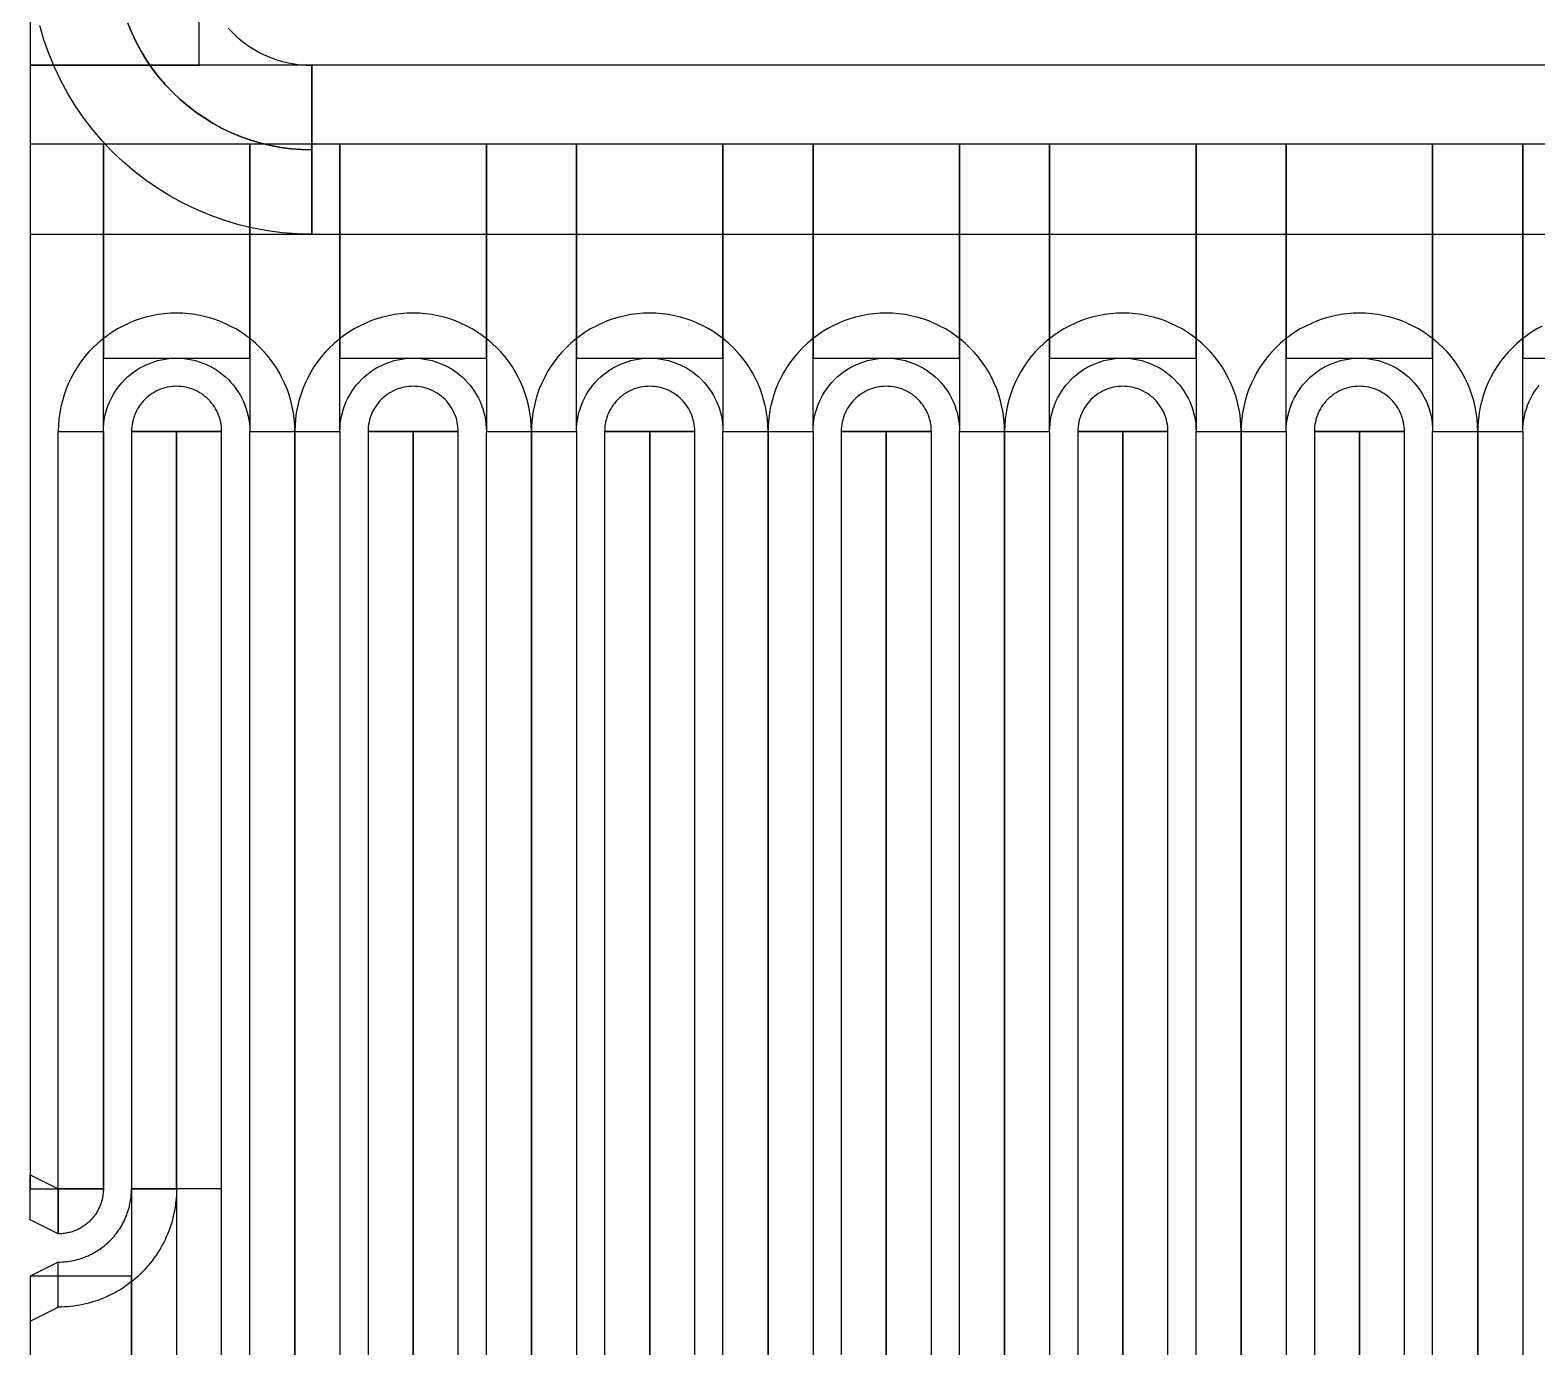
# Model space of a CAD drawing. Extents: x -21939 to 21943, y -23600 to 16600.
# Drawn here: x -538 to -270.5, y -21467.6 to -21233.8 of the extents above; entities that cross this region are included whole.
import ezdxf

# ---------------------------------------------------------------- set-up
doc = ezdxf.new("R2010")
doc.units = 0

# ---------------------------------------------------------------- blocks, each defined once
blk = doc.blocks.new('QTUNE1')
for points in [[(2812, 3030), (2809.38, 3030.07), (2806.77, 3030.27), (2804.18, 3030.62), (2801.6, 3031.09), (2799.06, 3031.7), (2796.55, 3032.45), (2794.08, 3033.32), (2791.66, 3034.32), (2789.3, 3035.45), (2787, 3036.7), (2784.77, 3038.07), (2782.61, 3039.55), (2780.53, 3041.14), (2778.54, 3042.84), (2776.64, 3044.64), (2774.84, 3046.54), (2773.14, 3048.53), (2771.55, 3050.61), (2770.07, 3052.77), (2768.7, 3055), (2767.45, 3057.3), (2766.32, 3059.66), (2765.32, 3062.08), (2764.45, 3064.55), (2763.7, 3067.06)], [(2779.32, 3067.46), (2780.03, 3065.76), (2780.81, 3064.11), (2781.69, 3062.5), (2782.65, 3060.94), (2783.68, 3059.43), (2784.8, 3057.97), (2785.99, 3056.58), (2787.25, 3055.25), (2788.58, 3053.99), (2789.97, 3052.8), (2791.43, 3051.68), (2792.94, 3050.65), (2794.5, 3049.69), (2796.11, 3048.81), (2797.76, 3048.03), (2799.46, 3047.32), (2801.18, 3046.71), (2802.94, 3046.19), (2804.72, 3045.76), (2806.52, 3045.43), (2808.34, 3045.19), (2810.17, 3045.05), (2812, 3045), (2812, 3030)], [(2812, 3045), (2810.17, 3045.05), (2808.34, 3045.19), (2806.52, 3045.43), (2804.72, 3045.76), (2802.94, 3046.19), (2801.18, 3046.71), (2799.46, 3047.32), (2797.76, 3048.03), (2796.11, 3048.81), (2794.5, 3049.69), (2792.94, 3050.65), (2791.43, 3051.68), (2789.97, 3052.8), (2788.58, 3053.99), (2787.25, 3055.25), (2785.99, 3056.58), (2784.8, 3057.97), (2783.68, 3059.43), (2782.65, 3060.94), (2781.69, 3062.5), (2780.81, 3064.11), (2780.03, 3065.76), (2779.32, 3067.46)], [(2797.14, 3066.62), (2797.86, 3065.86), (2798.62, 3065.14), (2799.41, 3064.46), (2800.24, 3063.82), (2801.11, 3063.23), (2802, 3062.68), (2802.92, 3062.18), (2803.87, 3061.73), (2804.83, 3061.33), (2805.82, 3060.98), (2806.82, 3060.68), (2807.84, 3060.44), (2808.87, 3060.25), (2809.91, 3060.11), (2810.95, 3060.03), (2812, 3060), (2812, 3045)], [(2762, 3060), (2792, 3060), (2792, 3080), (2762, 3080), (2762, 3060)], [(2762, 3030), (2812, 3030), (2812, 3060), (2762, 3060), (2762, 3030)], [(3150, 3060), (2812, 3060), (2812, 3030), (3150, 3030), (3150, 3060)], [(2775, 2860.5), (2775, 3046), (2762, 3046), (2762, 2860.5), (2775, 2860.5)], [(2801, 3008), (2801, 3046), (2775, 3046), (2775, 3008), (2801, 3008)], [(2817, 2995), (2817, 3046), (2801, 3046), (2801, 2995), (2817, 2995)], [(2843, 3046), (2817, 3046), (2817, 3008), (2843, 3008), (2843, 3046)], [(2859, 2995), (2859, 3046), (2843, 3046), (2843, 2995), (2859, 2995)], [(2885, 3046), (2859, 3046), (2859, 3008), (2885, 3008), (2885, 3046)], [(2901, 2995), (2901, 3046), (2885, 3046), (2885, 2995), (2901, 2995)], [(2927, 3046), (2901, 3046), (2901, 3008), (2927, 3008), (2927, 3046)], [(2943, 2995), (2943, 3046), (2927, 3046), (2927, 2995), (2943, 2995)], [(2969, 3046), (2943, 3046), (2943, 3008), (2969, 3008), (2969, 3046)], [(2985, 2995), (2985, 3046), (2969, 3046), (2969, 2995), (2985, 2995)], [(3011, 3046), (2985, 3046), (2985, 3008), (3011, 3008), (3011, 3046)], [(3027, 2995), (3027, 3046), (3011, 3046), (3011, 2995), (3027, 2995)], [(3053, 3046), (3027, 3046), (3027, 3008), (3053, 3008), (3053, 3046)], [(2809, 2995), (2808.97, 2996.1), (2808.88, 2997.2), (2808.74, 2998.29), (2808.54, 2999.37), (2808.28, 3000.44), (2807.97, 3001.49), (2807.61, 3002.53), (2807.18, 3003.54), (2806.71, 3004.53), (2806.19, 3005.5), (2805.61, 3006.44), (2804.99, 3007.34), (2804.32, 3008.22), (2803.61, 3009.05), (2802.85, 3009.85), (2802.05, 3010.61), (2801.22, 3011.32), (2800.34, 3011.99), (2799.44, 3012.61), (2798.5, 3013.19), (2797.53, 3013.71), (2796.54, 3014.18), (2795.53, 3014.61), (2794.49, 3014.97), (2793.44, 3015.28), (2792.37, 3015.54), (2791.29, 3015.74), (2790.2, 3015.88), (2789.1, 3015.97), (2788, 3016), (2786.9, 3015.97), (2785.8, 3015.88), (2784.71, 3015.74), (2783.63, 3015.54), (2782.56, 3015.28), (2781.51, 3014.97), (2780.47, 3014.61), (2779.46, 3014.18), (2778.47, 3013.71), (2777.5, 3013.19), (2776.56, 3012.61), (2775.66, 3011.99), (2774.78, 3011.32), (2773.95, 3010.61), (2773.15, 3009.85), (2772.39, 3009.05), (2771.68, 3008.22), (2771.01, 3007.34), (2770.39, 3006.44), (2769.81, 3005.5), (2769.29, 3004.53), (2768.82, 3003.54), (2768.39, 3002.53), (2768.03, 3001.49), (2767.72, 3000.44), (2767.46, 2999.37), (2767.26, 2998.29), (2767.12, 2997.2), (2767.03, 2996.1), (2767, 2995), (2775, 2995), (2775.02, 2995.68), (2775.07, 2996.36), (2775.16, 2997.03), (2775.28, 2997.7), (2775.44, 2998.36), (2775.64, 2999.02), (2775.86, 2999.66), (2776.12, 3000.29), (2776.42, 3000.9), (2776.74, 3001.5), (2777.1, 3002.08), (2777.48, 3002.64), (2777.9, 3003.18), (2778.34, 3003.7), (2778.81, 3004.19), (2779.3, 3004.66), (2779.82, 3005.1), (2780.36, 3005.52), (2780.92, 3005.9), (2781.5, 3006.26), (2782.1, 3006.58), (2782.71, 3006.88), (2783.34, 3007.14), (2783.98, 3007.36), (2784.64, 3007.56), (2785.3, 3007.72), (2785.97, 3007.84), (2786.64, 3007.93), (2787.32, 3007.98), (2788, 3008), (2788.68, 3007.98), (2789.36, 3007.93), (2790.03, 3007.84), (2790.7, 3007.72), (2791.36, 3007.56), (2792.02, 3007.36), (2792.66, 3007.14), (2793.29, 3006.88), (2793.9, 3006.58), (2794.5, 3006.26), (2795.08, 3005.9), (2795.64, 3005.52), (2796.18, 3005.1), (2796.7, 3004.66), (2797.19, 3004.19), (2797.66, 3003.7), (2798.1, 3003.18), (2798.52, 3002.64), (2798.9, 3002.08), (2799.26, 3001.5), (2799.58, 3000.9), (2799.88, 3000.29), (2800.14, 2999.66), (2800.36, 2999.02), (2800.56, 2998.36), (2800.72, 2997.7), (2800.84, 2997.03), (2800.93, 2996.36), (2800.98, 2995.68), (2801, 2995), (2809, 2995)], [(2851, 2995), (2850.97, 2996.1), (2850.88, 2997.2), (2850.74, 2998.29), (2850.54, 2999.37), (2850.28, 3000.44), (2849.97, 3001.49), (2849.61, 3002.53), (2849.18, 3003.54), (2848.71, 3004.53), (2848.19, 3005.5), (2847.61, 3006.44), (2846.99, 3007.34), (2846.32, 3008.22), (2845.61, 3009.05), (2844.85, 3009.85), (2844.05, 3010.61), (2843.22, 3011.32), (2842.34, 3011.99), (2841.44, 3012.61), (2840.5, 3013.19), (2839.53, 3013.71), (2838.54, 3014.18), (2837.53, 3014.61), (2836.49, 3014.97), (2835.44, 3015.28), (2834.37, 3015.54), (2833.29, 3015.74), (2832.2, 3015.88), (2831.1, 3015.97), (2830, 3016), (2828.9, 3015.97), (2827.8, 3015.88), (2826.71, 3015.74), (2825.63, 3015.54), (2824.56, 3015.28), (2823.51, 3014.97), (2822.47, 3014.61), (2821.46, 3014.18), (2820.47, 3013.71), (2819.5, 3013.19), (2818.56, 3012.61), (2817.66, 3011.99), (2816.78, 3011.32), (2815.95, 3010.61), (2815.15, 3009.85), (2814.39, 3009.05), (2813.68, 3008.22), (2813.01, 3007.34), (2812.39, 3006.44), (2811.81, 3005.5), (2811.29, 3004.53), (2810.82, 3003.54), (2810.39, 3002.53), (2810.03, 3001.49), (2809.72, 3000.44), (2809.46, 2999.37), (2809.26, 2998.29), (2809.12, 2997.2), (2809.03, 2996.1), (2809, 2995), (2817, 2995), (2817.02, 2995.68), (2817.07, 2996.36), (2817.16, 2997.03), (2817.28, 2997.7), (2817.44, 2998.36), (2817.64, 2999.02), (2817.86, 2999.66), (2818.12, 3000.29), (2818.42, 3000.9), (2818.74, 3001.5), (2819.1, 3002.08), (2819.48, 3002.64), (2819.9, 3003.18), (2820.34, 3003.7), (2820.81, 3004.19), (2821.3, 3004.66), (2821.82, 3005.1), (2822.36, 3005.52), (2822.92, 3005.9), (2823.5, 3006.26), (2824.1, 3006.58), (2824.71, 3006.88), (2825.34, 3007.14), (2825.98, 3007.36), (2826.64, 3007.56), (2827.3, 3007.72), (2827.97, 3007.84), (2828.64, 3007.93), (2829.32, 3007.98), (2830, 3008), (2830.68, 3007.98), (2831.36, 3007.93), (2832.03, 3007.84), (2832.7, 3007.72), (2833.36, 3007.56), (2834.02, 3007.36), (2834.66, 3007.14), (2835.29, 3006.88), (2835.9, 3006.58), (2836.5, 3006.26), (2837.08, 3005.9), (2837.64, 3005.52), (2838.18, 3005.1), (2838.7, 3004.66), (2839.19, 3004.19), (2839.66, 3003.7), (2840.1, 3003.18), (2840.52, 3002.64), (2840.9, 3002.08), (2841.26, 3001.5), (2841.58, 3000.9), (2841.88, 3000.29), (2842.14, 2999.66), (2842.36, 2999.02), (2842.56, 2998.36), (2842.72, 2997.7), (2842.84, 2997.03), (2842.93, 2996.36), (2842.98, 2995.68), (2843, 2995), (2851, 2995)], [(2893, 2995), (2892.97, 2996.1), (2892.88, 2997.2), (2892.74, 2998.29), (2892.54, 2999.37), (2892.28, 3000.44), (2891.97, 3001.49), (2891.61, 3002.53), (2891.18, 3003.54), (2890.71, 3004.53), (2890.19, 3005.5), (2889.61, 3006.44), (2888.99, 3007.34), (2888.32, 3008.22), (2887.61, 3009.05), (2886.85, 3009.85), (2886.05, 3010.61), (2885.22, 3011.32), (2884.34, 3011.99), (2883.44, 3012.61), (2882.5, 3013.19), (2881.53, 3013.71), (2880.54, 3014.18), (2879.53, 3014.61), (2878.49, 3014.97), (2877.44, 3015.28), (2876.37, 3015.54), (2875.29, 3015.74), (2874.2, 3015.88), (2873.1, 3015.97), (2872, 3016), (2870.9, 3015.97), (2869.8, 3015.88), (2868.71, 3015.74), (2867.63, 3015.54), (2866.56, 3015.28), (2865.51, 3014.97), (2864.47, 3014.61), (2863.46, 3014.18), (2862.47, 3013.71), (2861.5, 3013.19), (2860.56, 3012.61), (2859.66, 3011.99), (2858.78, 3011.32), (2857.95, 3010.61), (2857.15, 3009.85), (2856.39, 3009.05), (2855.68, 3008.22), (2855.01, 3007.34), (2854.39, 3006.44), (2853.81, 3005.5), (2853.29, 3004.53), (2852.82, 3003.54), (2852.39, 3002.53), (2852.03, 3001.49), (2851.72, 3000.44), (2851.46, 2999.37), (2851.26, 2998.29), (2851.12, 2997.2), (2851.03, 2996.1), (2851, 2995), (2859, 2995), (2859.02, 2995.68), (2859.07, 2996.36), (2859.16, 2997.03), (2859.28, 2997.7), (2859.44, 2998.36), (2859.64, 2999.02), (2859.86, 2999.66), (2860.12, 3000.29), (2860.42, 3000.9), (2860.74, 3001.5), (2861.1, 3002.08), (2861.48, 3002.64), (2861.9, 3003.18), (2862.34, 3003.7), (2862.81, 3004.19), (2863.3, 3004.66), (2863.82, 3005.1), (2864.36, 3005.52), (2864.92, 3005.9), (2865.5, 3006.26), (2866.1, 3006.58), (2866.71, 3006.88), (2867.34, 3007.14), (2867.98, 3007.36), (2868.64, 3007.56), (2869.3, 3007.72), (2869.97, 3007.84), (2870.64, 3007.93), (2871.32, 3007.98), (2872, 3008), (2872.68, 3007.98), (2873.36, 3007.93), (2874.03, 3007.84), (2874.7, 3007.72), (2875.36, 3007.56), (2876.02, 3007.36), (2876.66, 3007.14), (2877.29, 3006.88), (2877.9, 3006.58), (2878.5, 3006.26), (2879.08, 3005.9), (2879.64, 3005.52), (2880.18, 3005.1), (2880.7, 3004.66), (2881.19, 3004.19), (2881.66, 3003.7), (2882.1, 3003.18), (2882.52, 3002.64), (2882.9, 3002.08), (2883.26, 3001.5), (2883.58, 3000.9), (2883.88, 3000.29), (2884.14, 2999.66), (2884.36, 2999.02), (2884.56, 2998.36), (2884.72, 2997.7), (2884.84, 2997.03), (2884.93, 2996.36), (2884.98, 2995.68), (2885, 2995), (2893, 2995)], [(2935, 2995), (2934.97, 2996.1), (2934.88, 2997.2), (2934.74, 2998.29), (2934.54, 2999.37), (2934.28, 3000.44), (2933.97, 3001.49), (2933.61, 3002.53), (2933.18, 3003.54), (2932.71, 3004.53), (2932.19, 3005.5), (2931.61, 3006.44), (2930.99, 3007.34), (2930.32, 3008.22), (2929.61, 3009.05), (2928.85, 3009.85), (2928.05, 3010.61), (2927.22, 3011.32), (2926.34, 3011.99), (2925.44, 3012.61), (2924.5, 3013.19), (2923.53, 3013.71), (2922.54, 3014.18), (2921.53, 3014.61), (2920.49, 3014.97), (2919.44, 3015.28), (2918.37, 3015.54), (2917.29, 3015.74), (2916.2, 3015.88), (2915.1, 3015.97), (2914, 3016), (2912.9, 3015.97), (2911.8, 3015.88), (2910.71, 3015.74), (2909.63, 3015.54), (2908.56, 3015.28), (2907.51, 3014.97), (2906.47, 3014.61), (2905.46, 3014.18), (2904.47, 3013.71), (2903.5, 3013.19), (2902.56, 3012.61), (2901.66, 3011.99), (2900.78, 3011.32), (2899.95, 3010.61), (2899.15, 3009.85), (2898.39, 3009.05), (2897.68, 3008.22), (2897.01, 3007.34), (2896.39, 3006.44), (2895.81, 3005.5), (2895.29, 3004.53), (2894.82, 3003.54), (2894.39, 3002.53), (2894.03, 3001.49), (2893.72, 3000.44), (2893.46, 2999.37), (2893.26, 2998.29), (2893.12, 2997.2), (2893.03, 2996.1), (2893, 2995), (2901, 2995), (2901.02, 2995.68), (2901.07, 2996.36), (2901.16, 2997.03), (2901.28, 2997.7), (2901.44, 2998.36), (2901.64, 2999.02), (2901.86, 2999.66), (2902.12, 3000.29), (2902.42, 3000.9), (2902.74, 3001.5), (2903.1, 3002.08), (2903.48, 3002.64), (2903.9, 3003.18), (2904.34, 3003.7), (2904.81, 3004.19), (2905.3, 3004.66), (2905.82, 3005.1), (2906.36, 3005.52), (2906.92, 3005.9), (2907.5, 3006.26), (2908.1, 3006.58), (2908.71, 3006.88), (2909.34, 3007.14), (2909.98, 3007.36), (2910.64, 3007.56), (2911.3, 3007.72), (2911.97, 3007.84), (2912.64, 3007.93), (2913.32, 3007.98), (2914, 3008), (2914.68, 3007.98), (2915.36, 3007.93), (2916.03, 3007.84), (2916.7, 3007.72), (2917.36, 3007.56), (2918.02, 3007.36), (2918.66, 3007.14), (2919.29, 3006.88), (2919.9, 3006.58), (2920.5, 3006.26), (2921.08, 3005.9), (2921.64, 3005.52), (2922.18, 3005.1), (2922.7, 3004.66), (2923.19, 3004.19), (2923.66, 3003.7), (2924.1, 3003.18), (2924.52, 3002.64), (2924.9, 3002.08), (2925.26, 3001.5), (2925.58, 3000.9), (2925.88, 3000.29), (2926.14, 2999.66), (2926.36, 2999.02), (2926.56, 2998.36), (2926.72, 2997.7), (2926.84, 2997.03), (2926.93, 2996.36), (2926.98, 2995.68), (2927, 2995), (2935, 2995)], [(2977, 2995), (2976.97, 2996.1), (2976.88, 2997.2), (2976.74, 2998.29), (2976.54, 2999.37), (2976.28, 3000.44), (2975.97, 3001.49), (2975.61, 3002.53), (2975.18, 3003.54), (2974.71, 3004.53), (2974.19, 3005.5), (2973.61, 3006.44), (2972.99, 3007.34), (2972.32, 3008.22), (2971.61, 3009.05), (2970.85, 3009.85), (2970.05, 3010.61), (2969.22, 3011.32), (2968.34, 3011.99), (2967.44, 3012.61), (2966.5, 3013.19), (2965.53, 3013.71), (2964.54, 3014.18), (2963.53, 3014.61), (2962.49, 3014.97), (2961.44, 3015.28), (2960.37, 3015.54), (2959.29, 3015.74), (2958.2, 3015.88), (2957.1, 3015.97), (2956, 3016), (2954.9, 3015.97), (2953.8, 3015.88), (2952.71, 3015.74), (2951.63, 3015.54), (2950.56, 3015.28), (2949.51, 3014.97), (2948.47, 3014.61), (2947.46, 3014.18), (2946.47, 3013.71), (2945.5, 3013.19), (2944.56, 3012.61), (2943.66, 3011.99), (2942.78, 3011.32), (2941.95, 3010.61), (2941.15, 3009.85), (2940.39, 3009.05), (2939.68, 3008.22), (2939.01, 3007.34), (2938.39, 3006.44), (2937.81, 3005.5), (2937.29, 3004.53), (2936.82, 3003.54), (2936.39, 3002.53), (2936.03, 3001.49), (2935.72, 3000.44), (2935.46, 2999.37), (2935.26, 2998.29), (2935.12, 2997.2), (2935.03, 2996.1), (2935, 2995), (2943, 2995), (2943.02, 2995.68), (2943.07, 2996.36), (2943.16, 2997.03), (2943.28, 2997.7), (2943.44, 2998.36), (2943.64, 2999.02), (2943.86, 2999.66), (2944.12, 3000.29), (2944.42, 3000.9), (2944.74, 3001.5), (2945.1, 3002.08), (2945.48, 3002.64), (2945.9, 3003.18), (2946.34, 3003.7), (2946.81, 3004.19), (2947.3, 3004.66), (2947.82, 3005.1), (2948.36, 3005.52), (2948.92, 3005.9), (2949.5, 3006.26), (2950.1, 3006.58), (2950.71, 3006.88), (2951.34, 3007.14), (2951.98, 3007.36), (2952.64, 3007.56), (2953.3, 3007.72), (2953.97, 3007.84), (2954.64, 3007.93), (2955.32, 3007.98), (2956, 3008), (2956.68, 3007.98), (2957.36, 3007.93), (2958.03, 3007.84), (2958.7, 3007.72), (2959.36, 3007.56), (2960.02, 3007.36), (2960.66, 3007.14), (2961.29, 3006.88), (2961.9, 3006.58), (2962.5, 3006.26), (2963.08, 3005.9), (2963.64, 3005.52), (2964.18, 3005.1), (2964.7, 3004.66), (2965.19, 3004.19), (2965.66, 3003.7), (2966.1, 3003.18), (2966.52, 3002.64), (2966.9, 3002.08), (2967.26, 3001.5), (2967.58, 3000.9), (2967.88, 3000.29), (2968.14, 2999.66), (2968.36, 2999.02), (2968.56, 2998.36), (2968.72, 2997.7), (2968.84, 2997.03), (2968.93, 2996.36), (2968.98, 2995.68), (2969, 2995), (2977, 2995)], [(3019, 2995), (3018.97, 2996.1), (3018.88, 2997.2), (3018.74, 2998.29), (3018.54, 2999.37), (3018.28, 3000.44), (3017.97, 3001.49), (3017.61, 3002.53), (3017.18, 3003.54), (3016.71, 3004.53), (3016.19, 3005.5), (3015.61, 3006.44), (3014.99, 3007.34), (3014.32, 3008.22), (3013.61, 3009.05), (3012.85, 3009.85), (3012.05, 3010.61), (3011.22, 3011.32), (3010.34, 3011.99), (3009.44, 3012.61), (3008.5, 3013.19), (3007.53, 3013.71), (3006.54, 3014.18), (3005.53, 3014.61), (3004.49, 3014.97), (3003.44, 3015.28), (3002.37, 3015.54), (3001.29, 3015.74), (3000.2, 3015.88), (2999.1, 3015.97), (2998, 3016), (2996.9, 3015.97), (2995.8, 3015.88), (2994.71, 3015.74), (2993.63, 3015.54), (2992.56, 3015.28), (2991.51, 3014.97), (2990.47, 3014.61), (2989.46, 3014.18), (2988.47, 3013.71), (2987.5, 3013.19), (2986.56, 3012.61), (2985.66, 3011.99), (2984.78, 3011.32), (2983.95, 3010.61), (2983.15, 3009.85), (2982.39, 3009.05), (2981.68, 3008.22), (2981.01, 3007.34), (2980.39, 3006.44), (2979.81, 3005.5), (2979.29, 3004.53), (2978.82, 3003.54), (2978.39, 3002.53), (2978.03, 3001.49), (2977.72, 3000.44), (2977.46, 2999.37), (2977.26, 2998.29), (2977.12, 2997.2), (2977.03, 2996.1), (2977, 2995), (2985, 2995), (2985.02, 2995.68), (2985.07, 2996.36), (2985.16, 2997.03), (2985.28, 2997.7), (2985.44, 2998.36), (2985.64, 2999.02), (2985.86, 2999.66), (2986.12, 3000.29), (2986.42, 3000.9), (2986.74, 3001.5), (2987.1, 3002.08), (2987.48, 3002.64), (2987.9, 3003.18), (2988.34, 3003.7), (2988.81, 3004.19), (2989.3, 3004.66), (2989.82, 3005.1), (2990.36, 3005.52), (2990.92, 3005.9), (2991.5, 3006.26), (2992.1, 3006.58), (2992.71, 3006.88), (2993.34, 3007.14), (2993.98, 3007.36), (2994.64, 3007.56), (2995.3, 3007.72), (2995.97, 3007.84), (2996.64, 3007.93), (2997.32, 3007.98), (2998, 3008), (2998.68, 3007.98), (2999.36, 3007.93), (3000.03, 3007.84), (3000.7, 3007.72), (3001.36, 3007.56), (3002.02, 3007.36), (3002.66, 3007.14), (3003.29, 3006.88), (3003.9, 3006.58), (3004.5, 3006.26), (3005.08, 3005.9), (3005.64, 3005.52), (3006.18, 3005.1), (3006.7, 3004.66), (3007.19, 3004.19), (3007.66, 3003.7), (3008.1, 3003.18), (3008.52, 3002.64), (3008.9, 3002.08), (3009.26, 3001.5), (3009.58, 3000.9), (3009.88, 3000.29), (3010.14, 2999.66), (3010.36, 2999.02), (3010.56, 2998.36), (3010.72, 2997.7), (3010.84, 2997.03), (3010.93, 2996.36), (3010.98, 2995.68), (3011, 2995), (3019, 2995)], [(3030.47, 3013.71), (3029.5, 3013.19), (3028.56, 3012.61), (3027.66, 3011.99), (3026.78, 3011.32), (3025.95, 3010.61), (3025.15, 3009.85), (3024.39, 3009.05), (3023.68, 3008.22), (3023.01, 3007.34), (3022.39, 3006.44), (3021.81, 3005.5), (3021.29, 3004.53), (3020.82, 3003.54), (3020.39, 3002.53), (3020.03, 3001.49), (3019.72, 3000.44), (3019.46, 2999.37), (3019.26, 2998.29), (3019.12, 2997.2), (3019.03, 2996.1), (3019, 2995), (3027, 2995), (3027.02, 2995.68), (3027.07, 2996.36), (3027.16, 2997.03), (3027.28, 2997.7), (3027.44, 2998.36), (3027.64, 2999.02), (3027.86, 2999.66), (3028.12, 3000.29), (3028.42, 3000.9), (3028.74, 3001.5), (3029.1, 3002.08), (3029.48, 3002.64), (3029.9, 3003.18)], [(2796, 2995), (2795.99, 2995.42), (2795.96, 2995.84), (2795.9, 2996.25), (2795.83, 2996.66), (2795.73, 2997.07), (2795.61, 2997.47), (2795.47, 2997.87), (2795.31, 2998.25), (2795.13, 2998.63), (2794.93, 2999), (2794.71, 2999.36), (2794.47, 2999.7), (2794.22, 3000.03), (2793.95, 3000.35), (2793.66, 3000.66), (2793.35, 3000.95), (2793.03, 3001.22), (2792.7, 3001.47), (2792.36, 3001.71), (2792, 3001.93), (2791.63, 3002.13), (2791.25, 3002.31), (2790.87, 3002.47), (2790.47, 3002.61), (2790.07, 3002.73), (2789.66, 3002.83), (2789.25, 3002.9), (2788.84, 3002.96), (2788.42, 3002.99), (2788, 3003), (2787.58, 3002.99), (2787.16, 3002.96), (2786.75, 3002.9), (2786.34, 3002.83), (2785.93, 3002.73), (2785.53, 3002.61), (2785.13, 3002.47), (2784.75, 3002.31), (2784.37, 3002.13), (2784, 3001.93), (2783.64, 3001.71), (2783.3, 3001.47), (2782.97, 3001.22), (2782.65, 3000.95), (2782.34, 3000.66), (2782.05, 3000.35), (2781.78, 3000.03), (2781.53, 2999.7), (2781.29, 2999.36), (2781.07, 2999), (2780.87, 2998.63), (2780.69, 2998.25), (2780.53, 2997.87), (2780.39, 2997.47), (2780.27, 2997.07), (2780.17, 2996.66), (2780.1, 2996.25), (2780.04, 2995.84), (2780.01, 2995.42), (2780, 2995), (2788, 2995), (2788, 2995), (2788, 2995), (2788, 2995), (2788, 2995), (2788, 2995), (2788, 2995), (2788, 2995), (2788, 2995), (2788, 2995), (2788, 2995), (2788, 2995), (2788, 2995), (2788, 2995), (2788, 2995), (2788, 2995), (2788, 2995), (2788, 2995), (2788, 2995), (2788, 2995), (2788, 2995), (2788, 2995), (2788, 2995), (2788, 2995), (2788, 2995), (2788, 2995), (2788, 2995), (2788, 2995), (2788, 2995), (2788, 2995), (2788, 2995), (2788, 2995), (2788, 2995), (2788, 2995), (2788, 2995), (2788, 2995), (2788, 2995), (2788, 2995), (2788, 2995), (2788, 2995), (2788, 2995), (2788, 2995), (2788, 2995), (2788, 2995), (2788, 2995), (2788, 2995), (2788, 2995), (2788, 2995), (2788, 2995), (2788, 2995), (2788, 2995), (2788, 2995), (2788, 2995), (2788, 2995), (2788, 2995), (2788, 2995), (2788, 2995), (2788, 2995), (2788, 2995), (2788, 2995), (2788, 2995), (2796, 2995)], [(2838, 2995), (2837.99, 2995.42), (2837.96, 2995.84), (2837.9, 2996.25), (2837.83, 2996.66), (2837.73, 2997.07), (2837.61, 2997.47), (2837.47, 2997.87), (2837.31, 2998.25), (2837.13, 2998.63), (2836.93, 2999), (2836.71, 2999.36), (2836.47, 2999.7), (2836.22, 3000.03), (2835.95, 3000.35), (2835.66, 3000.66), (2835.35, 3000.95), (2835.03, 3001.22), (2834.7, 3001.47), (2834.36, 3001.71), (2834, 3001.93), (2833.63, 3002.13), (2833.25, 3002.31), (2832.87, 3002.47), (2832.47, 3002.61), (2832.07, 3002.73), (2831.66, 3002.83), (2831.25, 3002.9), (2830.84, 3002.96), (2830.42, 3002.99), (2830, 3003), (2829.58, 3002.99), (2829.16, 3002.96), (2828.75, 3002.9), (2828.34, 3002.83), (2827.93, 3002.73), (2827.53, 3002.61), (2827.13, 3002.47), (2826.75, 3002.31), (2826.37, 3002.13), (2826, 3001.93), (2825.64, 3001.71), (2825.3, 3001.47), (2824.97, 3001.22), (2824.65, 3000.95), (2824.34, 3000.66), (2824.05, 3000.35), (2823.78, 3000.03), (2823.53, 2999.7), (2823.29, 2999.36), (2823.07, 2999), (2822.87, 2998.63), (2822.69, 2998.25), (2822.53, 2997.87), (2822.39, 2997.47), (2822.27, 2997.07), (2822.17, 2996.66), (2822.1, 2996.25), (2822.04, 2995.84), (2822.01, 2995.42), (2822, 2995), (2830, 2995), (2830, 2995), (2830, 2995), (2830, 2995), (2830, 2995), (2830, 2995), (2830, 2995), (2830, 2995), (2830, 2995), (2830, 2995), (2830, 2995), (2830, 2995), (2830, 2995), (2830, 2995), (2830, 2995), (2830, 2995), (2830, 2995), (2830, 2995), (2830, 2995), (2830, 2995), (2830, 2995), (2830, 2995), (2830, 2995), (2830, 2995), (2830, 2995), (2830, 2995), (2830, 2995), (2830, 2995), (2830, 2995), (2830, 2995), (2830, 2995), (2830, 2995), (2830, 2995), (2830, 2995), (2830, 2995), (2830, 2995), (2830, 2995), (2830, 2995), (2830, 2995), (2830, 2995), (2830, 2995), (2830, 2995), (2830, 2995), (2830, 2995), (2830, 2995), (2830, 2995), (2830, 2995), (2830, 2995), (2830, 2995), (2830, 2995), (2830, 2995), (2830, 2995), (2830, 2995), (2830, 2995), (2830, 2995), (2830, 2995), (2830, 2995), (2830, 2995), (2830, 2995), (2830, 2995), (2830, 2995), (2838, 2995)], [(2880, 2995), (2879.99, 2995.42), (2879.96, 2995.84), (2879.9, 2996.25), (2879.83, 2996.66), (2879.73, 2997.07), (2879.61, 2997.47), (2879.47, 2997.87), (2879.31, 2998.25), (2879.13, 2998.63), (2878.93, 2999), (2878.71, 2999.36), (2878.47, 2999.7), (2878.22, 3000.03), (2877.95, 3000.35), (2877.66, 3000.66), (2877.35, 3000.95), (2877.03, 3001.22), (2876.7, 3001.47), (2876.36, 3001.71), (2876, 3001.93), (2875.63, 3002.13), (2875.25, 3002.31), (2874.87, 3002.47), (2874.47, 3002.61), (2874.07, 3002.73), (2873.66, 3002.83), (2873.25, 3002.9), (2872.84, 3002.96), (2872.42, 3002.99), (2872, 3003), (2871.58, 3002.99), (2871.16, 3002.96), (2870.75, 3002.9), (2870.34, 3002.83), (2869.93, 3002.73), (2869.53, 3002.61), (2869.13, 3002.47), (2868.75, 3002.31), (2868.37, 3002.13), (2868, 3001.93), (2867.64, 3001.71), (2867.3, 3001.47), (2866.97, 3001.22), (2866.65, 3000.95), (2866.34, 3000.66), (2866.05, 3000.35), (2865.78, 3000.03), (2865.53, 2999.7), (2865.29, 2999.36), (2865.07, 2999), (2864.87, 2998.63), (2864.69, 2998.25), (2864.53, 2997.87), (2864.39, 2997.47), (2864.27, 2997.07), (2864.17, 2996.66), (2864.1, 2996.25), (2864.04, 2995.84), (2864.01, 2995.42), (2864, 2995), (2872, 2995), (2872, 2995), (2872, 2995), (2872, 2995), (2872, 2995), (2872, 2995), (2872, 2995), (2872, 2995), (2872, 2995), (2872, 2995), (2872, 2995), (2872, 2995), (2872, 2995), (2872, 2995), (2872, 2995), (2872, 2995), (2872, 2995), (2872, 2995), (2872, 2995), (2872, 2995), (2872, 2995), (2872, 2995), (2872, 2995), (2872, 2995), (2872, 2995), (2872, 2995), (2872, 2995), (2872, 2995), (2872, 2995), (2872, 2995), (2872, 2995), (2872, 2995), (2872, 2995), (2872, 2995), (2872, 2995), (2872, 2995), (2872, 2995), (2872, 2995), (2872, 2995), (2872, 2995), (2872, 2995), (2872, 2995), (2872, 2995), (2872, 2995), (2872, 2995), (2872, 2995), (2872, 2995), (2872, 2995), (2872, 2995), (2872, 2995), (2872, 2995), (2872, 2995), (2872, 2995), (2872, 2995), (2872, 2995), (2872, 2995), (2872, 2995), (2872, 2995), (2872, 2995), (2872, 2995), (2872, 2995), (2880, 2995)], [(2922, 2995), (2921.99, 2995.42), (2921.96, 2995.84), (2921.9, 2996.25), (2921.83, 2996.66), (2921.73, 2997.07), (2921.61, 2997.47), (2921.47, 2997.87), (2921.31, 2998.25), (2921.13, 2998.63), (2920.93, 2999), (2920.71, 2999.36), (2920.47, 2999.7), (2920.22, 3000.03), (2919.95, 3000.35), (2919.66, 3000.66), (2919.35, 3000.95), (2919.03, 3001.22), (2918.7, 3001.47), (2918.36, 3001.71), (2918, 3001.93), (2917.63, 3002.13), (2917.25, 3002.31), (2916.87, 3002.47), (2916.47, 3002.61), (2916.07, 3002.73), (2915.66, 3002.83), (2915.25, 3002.9), (2914.84, 3002.96), (2914.42, 3002.99), (2914, 3003), (2913.58, 3002.99), (2913.16, 3002.96), (2912.75, 3002.9), (2912.34, 3002.83), (2911.93, 3002.73), (2911.53, 3002.61), (2911.13, 3002.47), (2910.75, 3002.31), (2910.37, 3002.13), (2910, 3001.93), (2909.64, 3001.71), (2909.3, 3001.47), (2908.97, 3001.22), (2908.65, 3000.95), (2908.34, 3000.66), (2908.05, 3000.35), (2907.78, 3000.03), (2907.53, 2999.7), (2907.29, 2999.36), (2907.07, 2999), (2906.87, 2998.63), (2906.69, 2998.25), (2906.53, 2997.87), (2906.39, 2997.47), (2906.27, 2997.07), (2906.17, 2996.66), (2906.1, 2996.25), (2906.04, 2995.84), (2906.01, 2995.42), (2906, 2995), (2914, 2995), (2914, 2995), (2914, 2995), (2914, 2995), (2914, 2995), (2914, 2995), (2914, 2995), (2914, 2995), (2914, 2995), (2914, 2995), (2914, 2995), (2914, 2995), (2914, 2995), (2914, 2995), (2914, 2995), (2914, 2995), (2914, 2995), (2914, 2995), (2914, 2995), (2914, 2995), (2914, 2995), (2914, 2995), (2914, 2995), (2914, 2995), (2914, 2995), (2914, 2995), (2914, 2995), (2914, 2995), (2914, 2995), (2914, 2995), (2914, 2995), (2914, 2995), (2914, 2995), (2914, 2995), (2914, 2995), (2914, 2995), (2914, 2995), (2914, 2995), (2914, 2995), (2914, 2995), (2914, 2995), (2914, 2995), (2914, 2995), (2914, 2995), (2914, 2995), (2914, 2995), (2914, 2995), (2914, 2995), (2914, 2995), (2914, 2995), (2914, 2995), (2914, 2995), (2914, 2995), (2914, 2995), (2914, 2995), (2914, 2995), (2914, 2995), (2914, 2995), (2914, 2995), (2914, 2995), (2914, 2995), (2922, 2995)], [(2964, 2995), (2963.99, 2995.42), (2963.96, 2995.84), (2963.9, 2996.25), (2963.83, 2996.66), (2963.73, 2997.07), (2963.61, 2997.47), (2963.47, 2997.87), (2963.31, 2998.25), (2963.13, 2998.63), (2962.93, 2999), (2962.71, 2999.36), (2962.47, 2999.7), (2962.22, 3000.03), (2961.95, 3000.35), (2961.66, 3000.66), (2961.35, 3000.95), (2961.03, 3001.22), (2960.7, 3001.47), (2960.36, 3001.71), (2960, 3001.93), (2959.63, 3002.13), (2959.25, 3002.31), (2958.87, 3002.47), (2958.47, 3002.61), (2958.07, 3002.73), (2957.66, 3002.83), (2957.25, 3002.9), (2956.84, 3002.96), (2956.42, 3002.99), (2956, 3003), (2955.58, 3002.99), (2955.16, 3002.96), (2954.75, 3002.9), (2954.34, 3002.83), (2953.93, 3002.73), (2953.53, 3002.61), (2953.13, 3002.47), (2952.75, 3002.31), (2952.37, 3002.13), (2952, 3001.93), (2951.64, 3001.71), (2951.3, 3001.47), (2950.97, 3001.22), (2950.65, 3000.95), (2950.34, 3000.66), (2950.05, 3000.35), (2949.78, 3000.03), (2949.53, 2999.7), (2949.29, 2999.36), (2949.07, 2999), (2948.87, 2998.63), (2948.69, 2998.25), (2948.53, 2997.87), (2948.39, 2997.47), (2948.27, 2997.07), (2948.17, 2996.66), (2948.1, 2996.25), (2948.04, 2995.84), (2948.01, 2995.42), (2948, 2995), (2956, 2995), (2956, 2995), (2956, 2995), (2956, 2995), (2956, 2995), (2956, 2995), (2956, 2995), (2956, 2995), (2956, 2995), (2956, 2995), (2956, 2995), (2956, 2995), (2956, 2995), (2956, 2995), (2956, 2995), (2956, 2995), (2956, 2995), (2956, 2995), (2956, 2995), (2956, 2995), (2956, 2995), (2956, 2995), (2956, 2995), (2956, 2995), (2956, 2995), (2956, 2995), (2956, 2995), (2956, 2995), (2956, 2995), (2956, 2995), (2956, 2995), (2956, 2995), (2956, 2995), (2956, 2995), (2956, 2995), (2956, 2995), (2956, 2995), (2956, 2995), (2956, 2995), (2956, 2995), (2956, 2995), (2956, 2995), (2956, 2995), (2956, 2995), (2956, 2995), (2956, 2995), (2956, 2995), (2956, 2995), (2956, 2995), (2956, 2995), (2956, 2995), (2956, 2995), (2956, 2995), (2956, 2995), (2956, 2995), (2956, 2995), (2956, 2995), (2956, 2995), (2956, 2995), (2956, 2995), (2956, 2995), (2964, 2995)], [(3006, 2995), (3005.99, 2995.42), (3005.96, 2995.84), (3005.9, 2996.25), (3005.83, 2996.66), (3005.73, 2997.07), (3005.61, 2997.47), (3005.47, 2997.87), (3005.31, 2998.25), (3005.13, 2998.63), (3004.93, 2999), (3004.71, 2999.36), (3004.47, 2999.7), (3004.22, 3000.03), (3003.95, 3000.35), (3003.66, 3000.66), (3003.35, 3000.95), (3003.03, 3001.22), (3002.7, 3001.47), (3002.36, 3001.71), (3002, 3001.93), (3001.63, 3002.13), (3001.25, 3002.31), (3000.87, 3002.47), (3000.47, 3002.61), (3000.07, 3002.73), (2999.66, 3002.83), (2999.25, 3002.9), (2998.84, 3002.96), (2998.42, 3002.99), (2998, 3003), (2997.58, 3002.99), (2997.16, 3002.96), (2996.75, 3002.9), (2996.34, 3002.83), (2995.93, 3002.73), (2995.53, 3002.61), (2995.13, 3002.47), (2994.75, 3002.31), (2994.37, 3002.13), (2994, 3001.93), (2993.64, 3001.71), (2993.3, 3001.47), (2992.97, 3001.22), (2992.65, 3000.95), (2992.34, 3000.66), (2992.05, 3000.35), (2991.78, 3000.03), (2991.53, 2999.7), (2991.29, 2999.36), (2991.07, 2999), (2990.87, 2998.63), (2990.69, 2998.25), (2990.53, 2997.87), (2990.39, 2997.47), (2990.27, 2997.07), (2990.17, 2996.66), (2990.1, 2996.25), (2990.04, 2995.84), (2990.01, 2995.42), (2990, 2995), (2998, 2995), (2998, 2995), (2998, 2995), (2998, 2995), (2998, 2995), (2998, 2995), (2998, 2995), (2998, 2995), (2998, 2995), (2998, 2995), (2998, 2995), (2998, 2995), (2998, 2995), (2998, 2995), (2998, 2995), (2998, 2995), (2998, 2995), (2998, 2995), (2998, 2995), (2998, 2995), (2998, 2995), (2998, 2995), (2998, 2995), (2998, 2995), (2998, 2995), (2998, 2995), (2998, 2995), (2998, 2995), (2998, 2995), (2998, 2995), (2998, 2995), (2998, 2995), (2998, 2995), (2998, 2995), (2998, 2995), (2998, 2995), (2998, 2995), (2998, 2995), (2998, 2995), (2998, 2995), (2998, 2995), (2998, 2995), (2998, 2995), (2998, 2995), (2998, 2995), (2998, 2995), (2998, 2995), (2998, 2995), (2998, 2995), (2998, 2995), (2998, 2995), (2998, 2995), (2998, 2995), (2998, 2995), (2998, 2995), (2998, 2995), (2998, 2995), (2998, 2995), (2998, 2995), (2998, 2995), (2998, 2995), (3006, 2995)], [(2775, 2995), (2775, 2860.5), (2767, 2860.5), (2767, 2995), (2775, 2995)], [(2780, 2995), (2780, 2860.5), (2788, 2860.5), (2788, 2995), (2780, 2995)], [(2796, 2705), (2796, 2995), (2788, 2995), (2788, 2705), (2796, 2705)], [(2801, 2705), (2801, 2995), (2809, 2995), (2809, 2705), (2801, 2705)], [(2817, 2995), (2817, 2705), (2809, 2705), (2809, 2995), (2817, 2995)], [(2822, 2995), (2822, 2705), (2830, 2705), (2830, 2995), (2822, 2995)], [(2838, 2705), (2838, 2995), (2830, 2995), (2830, 2705), (2838, 2705)], [(2843, 2705), (2843, 2995), (2851, 2995), (2851, 2705), (2843, 2705)], [(2859, 2995), (2859, 2705), (2851, 2705), (2851, 2995), (2859, 2995)], [(2864, 2995), (2864, 2705), (2872, 2705), (2872, 2995), (2864, 2995)], [(2880, 2705), (2880, 2995), (2872, 2995), (2872, 2705), (2880, 2705)], [(2885, 2705), (2885, 2995), (2893, 2995), (2893, 2705), (2885, 2705)], [(2901, 2995), (2901, 2705), (2893, 2705), (2893, 2995), (2901, 2995)], [(2906, 2995), (2906, 2705), (2914, 2705), (2914, 2995), (2906, 2995)], [(2922, 2705), (2922, 2995), (2914, 2995), (2914, 2705), (2922, 2705)], [(2927, 2705), (2927, 2995), (2935, 2995), (2935, 2705), (2927, 2705)], [(2943, 2995), (2943, 2705), (2935, 2705), (2935, 2995), (2943, 2995)], [(2948, 2995), (2948, 2705), (2956, 2705), (2956, 2995), (2948, 2995)], [(2964, 2705), (2964, 2995), (2956, 2995), (2956, 2705), (2964, 2705)], [(2969, 2705), (2969, 2995), (2977, 2995), (2977, 2705), (2969, 2705)], [(2985, 2995), (2985, 2705), (2977, 2705), (2977, 2995), (2985, 2995)], [(2990, 2995), (2990, 2705), (2998, 2705), (2998, 2995), (2990, 2995)], [(3006, 2705), (3006, 2995), (2998, 2995), (2998, 2705), (3006, 2705)], [(3011, 2705), (3011, 2995), (3019, 2995), (3019, 2705), (3011, 2705)], [(3027, 2995), (3027, 2705), (3019, 2705), (3019, 2995), (3027, 2995)], [(2767, 2852.5), (2762, 2855), (2762, 2863), (2767, 2860.5), (2767, 2852.5)], [(2788, 2860.5), (2787.99, 2859.95), (2787.97, 2859.4), (2787.94, 2858.85), (2787.88, 2858.3), (2787.82, 2857.76), (2787.74, 2857.21), (2787.65, 2856.67), (2787.54, 2856.13), (2787.42, 2855.6), (2787.28, 2855.06), (2787.14, 2854.54), (2786.97, 2854.01), (2786.8, 2853.49), (2786.61, 2852.97), (2786.4, 2852.46), (2786.18, 2851.96), (2785.95, 2851.46), (2785.71, 2850.97), (2785.46, 2850.48), (2785.19, 2850), (2784.91, 2849.53), (2784.61, 2849.06), (2784.31, 2848.61), (2783.99, 2848.16), (2783.66, 2847.72), (2783.32, 2847.28), (2782.97, 2846.86), (2782.61, 2846.45), (2782.23, 2846.04), (2781.85, 2845.65), (2781.46, 2845.27), (2781.05, 2844.89), (2780.64, 2844.53), (2780.22, 2844.18), (2779.78, 2843.84), (2779.34, 2843.51), (2778.89, 2843.19), (2778.44, 2842.89), (2777.97, 2842.59), (2777.5, 2842.31), (2777.02, 2842.04), (2776.53, 2841.79), (2776.04, 2841.55), (2775.54, 2841.32), (2775.04, 2841.1), (2774.53, 2840.89), (2774.01, 2840.7), (2773.49, 2840.53), (2772.96, 2840.36), (2772.44, 2840.22), (2771.9, 2840.08), (2771.37, 2839.96), (2770.83, 2839.85), (2770.29, 2839.76), (2769.74, 2839.68), (2769.2, 2839.62), (2768.65, 2839.56), (2768.1, 2839.53), (2767.55, 2839.51), (2767, 2839.5), (2767, 2847.5), (2767.34, 2847.5), (2767.68, 2847.52), (2768.02, 2847.54), (2768.36, 2847.57), (2768.7, 2847.61), (2769.03, 2847.66), (2769.37, 2847.72), (2769.7, 2847.78), (2770.03, 2847.86), (2770.36, 2847.94), (2770.69, 2848.04), (2771.02, 2848.14), (2771.34, 2848.25), (2771.66, 2848.36), (2771.97, 2848.49), (2772.29, 2848.62), (2772.6, 2848.77), (2772.9, 2848.92), (2773.2, 2849.08), (2773.5, 2849.24), (2773.79, 2849.42), (2774.08, 2849.6), (2774.36, 2849.79), (2774.64, 2849.98), (2774.91, 2850.19), (2775.18, 2850.4), (2775.44, 2850.61), (2775.7, 2850.84), (2775.95, 2851.07), (2776.19, 2851.31), (2776.43, 2851.55), (2776.66, 2851.8), (2776.89, 2852.06), (2777.1, 2852.32), (2777.31, 2852.59), (2777.52, 2852.86), (2777.71, 2853.14), (2777.9, 2853.42), (2778.08, 2853.71), (2778.26, 2854), (2778.42, 2854.3), (2778.58, 2854.6), (2778.73, 2854.9), (2778.88, 2855.21), (2779.01, 2855.53), (2779.14, 2855.84), (2779.25, 2856.16), (2779.36, 2856.48), (2779.46, 2856.81), (2779.56, 2857.14), (2779.64, 2857.47), (2779.72, 2857.8), (2779.78, 2858.13), (2779.84, 2858.47), (2779.89, 2858.8), (2779.93, 2859.14), (2779.96, 2859.48), (2779.98, 2859.82), (2780, 2860.16), (2780, 2860.5), (2788, 2860.5)], [(2775, 2860.5), (2775, 2860.29), (2774.99, 2860.08), (2774.98, 2859.87), (2774.96, 2859.66), (2774.93, 2859.46), (2774.9, 2859.25), (2774.87, 2859.04), (2774.83, 2858.84), (2774.78, 2858.63), (2774.73, 2858.43), (2774.67, 2858.23), (2774.61, 2858.03), (2774.54, 2857.83), (2774.47, 2857.63), (2774.39, 2857.44), (2774.31, 2857.25), (2774.22, 2857.06), (2774.13, 2856.87), (2774.03, 2856.68), (2773.93, 2856.5), (2773.82, 2856.32), (2773.71, 2856.14), (2773.59, 2855.97), (2773.47, 2855.8), (2773.35, 2855.63), (2773.22, 2855.47), (2773.08, 2855.3), (2772.95, 2855.15), (2772.8, 2854.99), (2772.66, 2854.84), (2772.51, 2854.7), (2772.35, 2854.55), (2772.2, 2854.42), (2772.03, 2854.28), (2771.87, 2854.15), (2771.7, 2854.03), (2771.53, 2853.91), (2771.36, 2853.79), (2771.18, 2853.68), (2771, 2853.57), (2770.82, 2853.47), (2770.63, 2853.37), (2770.44, 2853.28), (2770.25, 2853.19), (2770.06, 2853.11), (2769.87, 2853.03), (2769.67, 2852.96), (2769.47, 2852.89), (2769.27, 2852.83), (2769.07, 2852.77), (2768.87, 2852.72), (2768.66, 2852.67), (2768.46, 2852.63), (2768.25, 2852.6), (2768.04, 2852.57), (2767.84, 2852.54), (2767.63, 2852.52), (2767.42, 2852.51), (2767.21, 2852.5), (2767, 2852.5), (2767, 2860.5), (2767, 2860.5), (2767, 2860.5), (2767, 2860.5), (2767, 2860.5), (2767, 2860.5), (2767, 2860.5), (2767, 2860.5), (2767, 2860.5), (2767, 2860.5), (2767, 2860.5), (2767, 2860.5), (2767, 2860.5), (2767, 2860.5), (2767, 2860.5), (2767, 2860.5), (2767, 2860.5), (2767, 2860.5), (2767, 2860.5), (2767, 2860.5), (2767, 2860.5), (2767, 2860.5), (2767, 2860.5), (2767, 2860.5), (2767, 2860.5), (2767, 2860.5), (2767, 2860.5), (2767, 2860.5), (2767, 2860.5), (2767, 2860.5), (2767, 2860.5), (2767, 2860.5), (2767, 2860.5), (2767, 2860.5), (2767, 2860.5), (2767, 2860.5), (2767, 2860.5), (2767, 2860.5), (2767, 2860.5), (2767, 2860.5), (2767, 2860.5), (2767, 2860.5), (2767, 2860.5), (2767, 2860.5), (2767, 2860.5), (2767, 2860.5), (2767, 2860.5), (2767, 2860.5), (2767, 2860.5), (2767, 2860.5), (2767, 2860.5), (2767, 2860.5), (2767, 2860.5), (2767, 2860.5), (2767, 2860.5), (2767, 2860.5), (2767, 2860.5), (2767, 2860.5), (2767, 2860.5), (2767, 2860.5), (2767, 2860.5), (2775, 2860.5)], [(2780, 2860.5), (2780, 2654), (2796, 2654), (2796, 2860.5), (2780, 2860.5)], [(2767, 2847.5), (2762, 2845), (2762, 2837), (2767, 2839.5), (2767, 2847.5)], [(2762, 2845), (2762, 2651.5), (2780, 2651.5), (2780, 2845), (2762, 2845)]]:
    blk.add_lwpolyline(points)

msp = doc.modelspace()

# ---------------------------------------------------------------- block references
msp.add_blockref('QTUNE1', (-3300, -24300))

doc.saveas('drawing.dxf')
